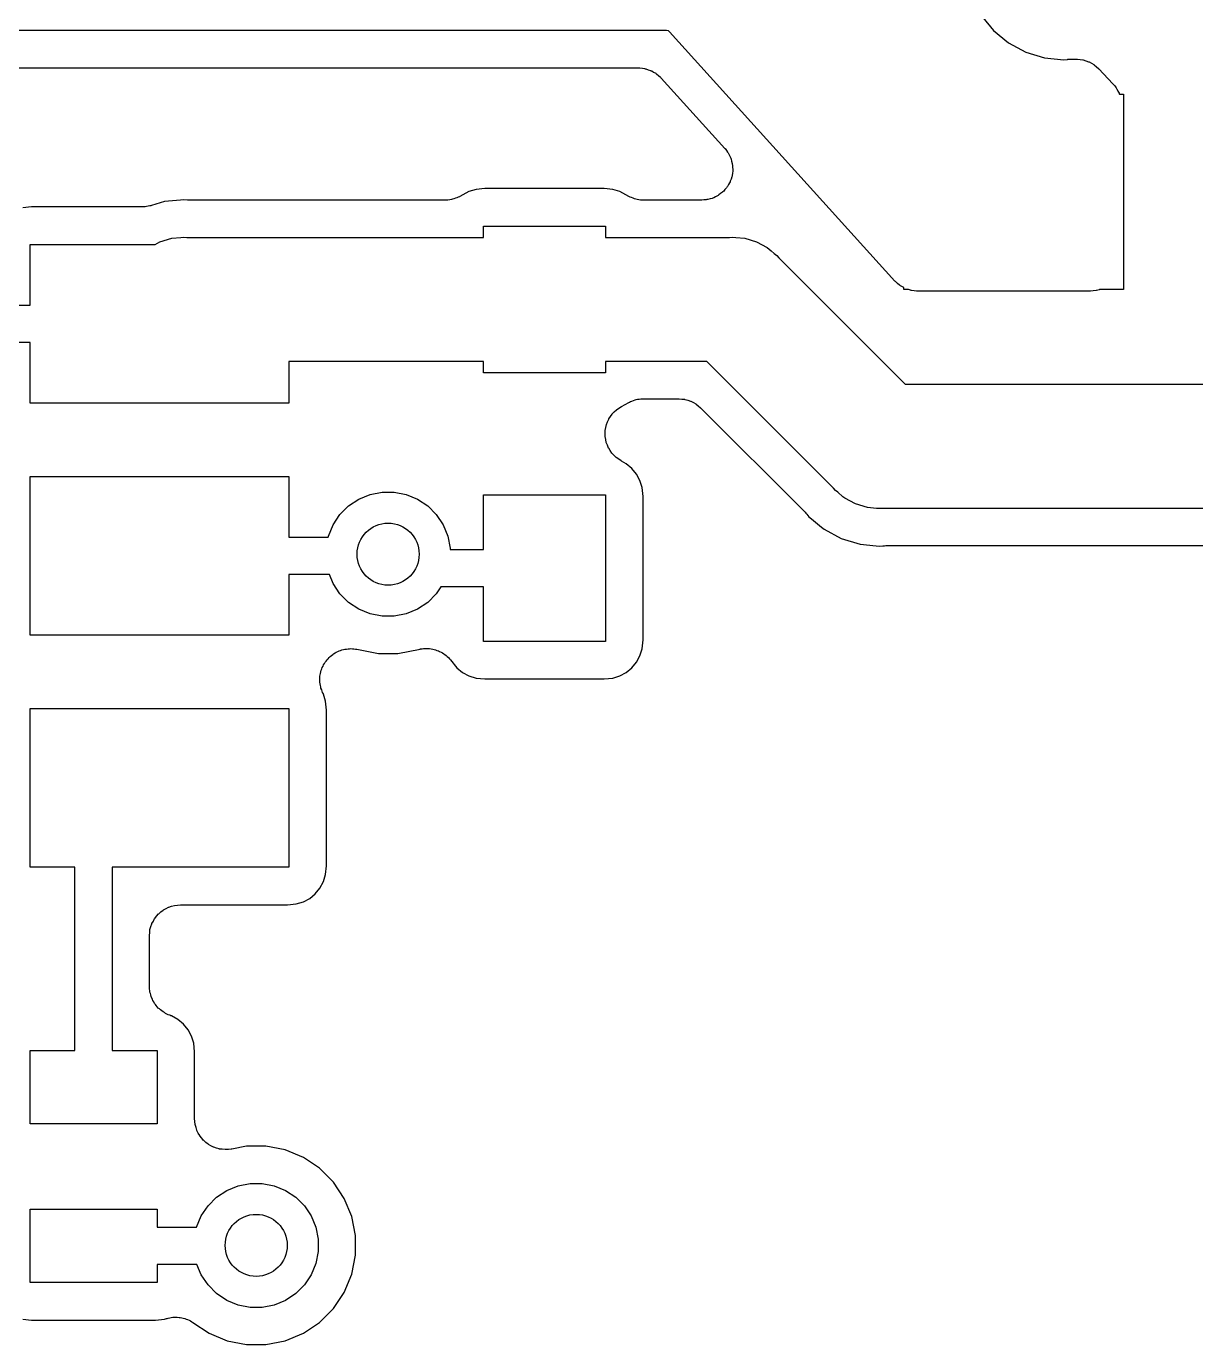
# Model space of a CAD drawing. Extents: x 98.9 to 141.5, y -118.8 to -76.2.
# Drawn here: x 115.51 to 120.3, y -88.06 to -82.66 of the extents above; entities that cross this region are included whole.
import ezdxf

# ---------------------------------------------------------------- set-up
doc = ezdxf.new("R2010")
doc.units = 0
doc.layers.add('BLACK', color=7, linetype='CONTINUOUS')

msp = doc.modelspace()

# ---------------------------------------------------------------- linework, layer by layer
at = {"layer": 'BLACK', "linetype": 'CONTINUOUS'}
for p, q in [((119.43, -82.6232), (119.473, -82.6758)), ((118.135, -82.6766), (104.465, -82.6766)), ((118.143, -82.6776), (118.135, -82.6766)), ((118.147, -82.6812), (118.143, -82.6776)), ((119.07, -83.7016), (118.147, -82.6812)), ((119.473, -82.6758), (119.535, -82.7265)), ((119.535, -82.7265), (119.606, -82.7643)), ((119.606, -82.7643), (119.682, -82.7875)), ((119.682, -82.7875), (119.762, -82.7954)), ((119.762, -82.7954), (119.776, -82.794)), ((119.776, -82.794), (119.778, -82.7938)), ((119.778, -82.7938), (119.783, -82.7939)), ((119.783, -82.7939), (119.788, -82.7934)), ((119.788, -82.7934), (119.813, -82.7934)), ((119.813, -82.7934), (119.814, -82.7934)), ((119.814, -82.7934), (119.816, -82.7935)), ((119.816, -82.7935), (119.817, -82.7935)), ((119.817, -82.7935), (119.828, -82.7949)), ((119.828, -82.7949), (119.839, -82.7962)), ((104.746, -82.829), (118.019, -82.829)), ((118.019, -82.829), (118.021, -82.829)), ((118.021, -82.829), (118.023, -82.8293)), ((118.023, -82.8293), (118.026, -82.8292)), ((118.026, -82.8292), (118.036, -82.8307)), ((118.036, -82.8307), (118.045, -82.8318)), ((118.045, -82.8318), (118.048, -82.8325)), ((118.048, -82.8325), (118.05, -82.8329)), ((118.05, -82.8329), (118.06, -82.8363)), ((118.06, -82.8363), (118.069, -82.8393)), ((118.069, -82.8393), (118.071, -82.8405)), ((118.071, -82.8405), (118.074, -82.8413)), ((118.074, -82.8413), (118.082, -82.8464)), ((118.082, -82.8464), (118.091, -82.8512)), ((119.839, -82.7962), (119.84, -82.7965)), ((119.84, -82.7965), (119.841, -82.7966)), ((119.841, -82.7966), (119.852, -82.8003)), ((119.852, -82.8003), (119.863, -82.8037)), ((119.863, -82.8037), (119.864, -82.8042)), ((119.864, -82.8042), (119.865, -82.8045)), ((119.865, -82.8045), (119.875, -82.8102)), ((119.875, -82.8102), (119.884, -82.8156)), ((119.884, -82.8156), (119.885, -82.8163)), ((119.885, -82.8163), (119.886, -82.8169)), ((119.886, -82.8169), (119.895, -82.8243)), ((119.895, -82.8243), (119.903, -82.8315)), ((119.903, -82.8315), (119.904, -82.8324)), ((119.904, -82.8324), (119.905, -82.8331)), ((119.905, -82.8331), (119.962, -82.8939)), ((118.091, -82.8512), (118.093, -82.8528)), ((118.093, -82.8528), (118.095, -82.8541)), ((118.095, -82.8541), (118.102, -82.8608)), ((118.102, -82.8608), (118.11, -82.8671)), ((118.11, -82.8671), (118.111, -82.8691)), ((118.111, -82.8691), (118.113, -82.8708)), ((118.113, -82.8708), (118.373, -83.1584)), ((119.962, -82.8939), (119.964, -82.8952)), ((119.964, -82.8952), (119.97, -82.9031)), ((119.97, -82.9031), (119.976, -82.9109)), ((119.976, -82.9109), (119.977, -82.913)), ((119.977, -82.913), (119.979, -82.915)), ((119.979, -82.915), (119.983, -82.924)), ((119.983, -82.924), (119.988, -82.9328)), ((119.988, -82.9328), (119.988, -82.9351)), ((119.988, -82.9351), (119.989, -82.937)), ((119.989, -82.937), (120.006, -82.937)), ((120.006, -82.937), (120.006, -83.737)), ((118.373, -83.1584), (118.375, -83.1597)), ((118.375, -83.1597), (118.38, -83.167)), ((118.38, -83.167), (118.385, -83.1741)), ((118.385, -83.1741), (118.387, -83.1771)), ((118.387, -83.1771), (118.389, -83.1798)), ((118.389, -83.1798), (118.393, -83.188)), ((118.393, -83.188), (118.397, -83.196)), ((118.397, -83.196), (118.398, -83.1993)), ((118.398, -83.1993), (118.399, -83.2024)), ((118.399, -83.2024), (118.401, -83.2112)), ((118.401, -83.2112), (118.404, -83.2198)), ((118.404, -83.2198), (118.404, -83.2232)), ((118.404, -83.2232), (118.405, -83.2265)), ((118.405, -83.2265), (118.405, -83.2355)), ((118.402, -83.2757), (118.399, -83.2842)), ((118.403, -83.2724), (118.402, -83.2757)), ((118.404, -83.2691), (118.403, -83.2724)), ((118.405, -83.2602), (118.404, -83.2691)), ((118.405, -83.2355), (118.406, -83.2445)), ((118.406, -83.2513), (118.405, -83.2602)), ((118.406, -83.2445), (118.406, -83.2479)), ((118.406, -83.2479), (118.406, -83.2513)), ((117.326, -83.3355), (117.289, -83.3556)), ((117.355, -83.3268), (117.326, -83.3355)), ((117.391, -83.3232), (117.355, -83.3268)), ((117.879, -83.3232), (117.391, -83.3232)), ((117.915, -83.3268), (117.879, -83.3232)), ((117.944, -83.3355), (117.915, -83.3268)), ((117.981, -83.3556), (117.944, -83.3355)), ((118.369, -83.3337), (118.366, -83.3359)), ((118.374, -83.3268), (118.369, -83.3337)), ((118.381, -83.3201), (118.374, -83.3268)), ((118.382, -83.3172), (118.381, -83.3201)), ((118.385, -83.3146), (118.382, -83.3172)), ((118.389, -83.3067), (118.385, -83.3146)), ((118.393, -83.299), (118.389, -83.3067)), ((118.395, -83.2958), (118.393, -83.299)), ((118.396, -83.2928), (118.395, -83.2958)), ((118.399, -83.2842), (118.396, -83.2928)), ((116.079, -83.3765), (116.026, -83.3928)), ((116.145, -83.37), (116.079, -83.3765)), ((116.159, -83.3686), (116.145, -83.37)), ((116.145, -83.37), (116.145, -83.37)), ((116.173, -83.37), (116.159, -83.3686)), ((116.178, -83.37), (116.173, -83.37)), ((116.183, -83.3706), (116.178, -83.37)), ((116.185, -83.3706), (116.183, -83.3706)), ((117.229, -83.3706), (116.185, -83.3706)), ((117.234, -83.3701), (117.229, -83.3706)), ((117.24, -83.3701), (117.234, -83.3701)), ((117.247, -83.3689), (117.24, -83.3701)), ((117.254, -83.3682), (117.247, -83.3689)), ((117.259, -83.3666), (117.254, -83.3682)), ((117.264, -83.3656), (117.259, -83.3666)), ((117.271, -83.363), (117.264, -83.3656)), ((117.277, -83.361), (117.271, -83.363)), ((117.282, -83.3585), (117.277, -83.361)), ((117.287, -83.3565), (117.282, -83.3585)), ((117.289, -83.3556), (117.287, -83.3564)), ((117.287, -83.3564), (117.287, -83.3564)), ((117.287, -83.3564), (117.287, -83.3565)), ((117.986, -83.3577), (117.981, -83.3556)), ((117.981, -83.3556), (117.981, -83.3556)), ((117.981, -83.3556), (117.981, -83.3556)), ((117.991, -83.3603), (117.986, -83.3577)), ((117.998, -83.3624), (117.991, -83.3603)), ((118.004, -83.3651), (117.998, -83.3624)), ((118.009, -83.3662), (118.004, -83.3651)), ((118.015, -83.3678), (118.009, -83.3662)), ((118.022, -83.3686), (118.015, -83.3678)), ((118.028, -83.37), (118.022, -83.3686)), ((118.034, -83.37), (118.028, -83.37)), ((118.039, -83.3706), (118.034, -83.37)), ((118.041, -83.3706), (118.039, -83.3706)), ((118.279, -83.3706), (118.041, -83.3706)), ((118.288, -83.3697), (118.279, -83.3706)), ((118.297, -83.3693), (118.288, -83.3697)), ((118.3, -83.3685), (118.297, -83.3693)), ((118.304, -83.3682), (118.3, -83.3685)), ((118.313, -83.3656), (118.304, -83.3682)), ((118.321, -83.3634), (118.313, -83.3656)), ((118.324, -83.362), (118.321, -83.3634)), ((118.328, -83.361), (118.324, -83.362)), ((118.336, -83.3568), (118.328, -83.361)), ((118.344, -83.353), (118.336, -83.3568)), ((118.346, -83.351), (118.344, -83.353)), ((118.349, -83.3494), (118.346, -83.351)), ((118.356, -83.3437), (118.349, -83.3494)), ((118.364, -83.3384), (118.356, -83.3437)), ((118.366, -83.3359), (118.364, -83.3384)), ((115.535, -83.3982), (115.499, -83.4018)), ((115.989, -83.3982), (115.535, -83.3982)), ((115.994, -83.3977), (115.989, -83.3982)), ((116, -83.3978), (115.994, -83.3977)), ((116.006, -83.3965), (116, -83.3978)), ((116.013, -83.3958), (116.006, -83.3965)), ((116.019, -83.3943), (116.013, -83.3958)), ((116.024, -83.3933), (116.019, -83.3943)), ((116.026, -83.3928), (116.024, -83.3933)), ((117.385, -83.523), (117.385, -83.477)), ((117.385, -83.477), (117.885, -83.477)), ((117.885, -83.477), (117.885, -83.523)), ((116.041, -83.552), (116.061, -83.5412)), ((116.061, -83.5412), (116.109, -83.5267)), ((116.109, -83.5267), (116.147, -83.523)), ((116.147, -83.523), (116.159, -83.5218)), ((116.147, -83.523), (116.147, -83.523)), ((116.159, -83.5218), (116.171, -83.523)), ((116.171, -83.523), (117.385, -83.523)), ((117.885, -83.523), (118.393, -83.523)), ((118.393, -83.523), (118.405, -83.5218)), ((118.405, -83.5218), (118.418, -83.523)), ((118.418, -83.523), (118.418, -83.523)), ((118.418, -83.523), (118.455, -83.5267)), ((118.455, -83.5267), (118.503, -83.5412)), ((118.503, -83.5412), (118.547, -83.5648)), ((115.529, -83.8008), (115.529, -83.552)), ((115.529, -83.552), (116.041, -83.552)), ((118.547, -83.5648), (118.563, -83.5779)), ((118.563, -83.5779), (118.576, -83.5886)), ((118.576, -83.5886), (118.576, -83.5886)), ((118.576, -83.5886), (118.586, -83.5965)), ((118.586, -83.5965), (118.594, -83.6062)), ((118.594, -83.6062), (119.112, -84.1244)), ((119.072, -83.7033), (119.07, -83.7016)), ((119.074, -83.7053), (119.072, -83.7033)), ((119.081, -83.7116), (119.074, -83.7053)), ((119.089, -83.7183), (119.081, -83.7116)), ((119.091, -83.7196), (119.089, -83.7183)), ((119.093, -83.7212), (119.091, -83.7196)), ((119.101, -83.726), (119.093, -83.7212)), ((119.106, -83.7287), (119.101, -83.726)), ((119.106, -83.737), (119.106, -83.7287)), ((119.126, -83.737), (119.106, -83.737)), ((119.133, -83.7395), (119.126, -83.737)), ((119.136, -83.7399), (119.133, -83.7395)), ((119.138, -83.7406), (119.136, -83.7399)), ((119.148, -83.7417), (119.138, -83.7406)), ((119.158, -83.7432), (119.148, -83.7417)), ((119.16, -83.7431), (119.158, -83.7432)), ((119.163, -83.7434), (119.16, -83.7431)), ((119.165, -83.7434), (119.163, -83.7434)), ((119.87, -83.7434), (119.165, -83.7434)), ((119.882, -83.7422), (119.87, -83.7434)), ((119.894, -83.7411), (119.882, -83.7422)), ((119.895, -83.741), (119.894, -83.741)), ((119.894, -83.741), (119.894, -83.7411)), ((119.906, -83.7375), (119.895, -83.741)), ((119.908, -83.737), (119.906, -83.7375)), ((120.006, -83.737), (119.908, -83.737)), ((115.38, -83.8008), (115.529, -83.8008)), ((115.529, -83.9532), (115.408, -83.9532)), ((115.529, -84.202), (115.529, -83.9532)), ((117.385, -84.031), (116.589, -84.031)), ((116.589, -84.031), (116.589, -84.202)), ((117.385, -84.077), (117.385, -84.031)), ((118.3, -84.031), (117.885, -84.031)), ((117.885, -84.031), (117.885, -84.077)), ((118.818, -84.5492), (118.3, -84.031)), ((117.885, -84.077), (117.385, -84.077)), ((119.112, -84.1244), (121.106, -84.1244)), ((117.95, -84.215), (117.981, -84.1984)), ((117.981, -84.1984), (117.983, -84.1976)), ((117.983, -84.1975), (117.988, -84.1955)), ((117.983, -84.1976), (117.983, -84.1975)), ((117.983, -84.1976), (117.983, -84.1976)), ((117.988, -84.1955), (117.993, -84.193)), ((117.993, -84.193), (117.999, -84.191)), ((117.999, -84.191), (118.006, -84.1884)), ((118.006, -84.1884), (118.011, -84.1874)), ((118.011, -84.1874), (118.016, -84.1858)), ((118.016, -84.1858), (118.023, -84.1851)), ((118.023, -84.1851), (118.03, -84.1839)), ((118.03, -84.1839), (118.036, -84.1839)), ((118.036, -84.1839), (118.041, -84.1834)), ((118.041, -84.1834), (118.184, -84.1834)), ((118.184, -84.1834), (118.185, -84.1834)), ((118.185, -84.1834), (118.185, -84.1834)), ((118.185, -84.1834), (118.185, -84.1834)), ((118.185, -84.1834), (118.186, -84.1834)), ((118.186, -84.1834), (118.198, -84.1847)), ((118.198, -84.1847), (118.209, -84.1859)), ((118.209, -84.1859), (118.21, -84.1861)), ((118.21, -84.1861), (118.211, -84.1862)), ((118.211, -84.1862), (118.222, -84.1897)), ((118.222, -84.1897), (118.233, -84.1932)), ((118.233, -84.1932), (118.234, -84.1935)), ((118.234, -84.1935), (118.234, -84.1937)), ((118.234, -84.1937), (118.245, -84.1993)), ((118.245, -84.1993), (118.255, -84.2049)), ((116.589, -84.202), (115.529, -84.202)), ((117.905, -84.2563), (117.912, -84.2463)), ((117.912, -84.2458), (117.921, -84.2373)), ((117.912, -84.2461), (117.912, -84.2458)), ((117.912, -84.2463), (117.912, -84.2461)), ((117.921, -84.2373), (117.93, -84.2288)), ((117.93, -84.2284), (117.94, -84.2217)), ((117.93, -84.2286), (117.93, -84.2284)), ((117.93, -84.2288), (117.93, -84.2286)), ((117.94, -84.2217), (117.95, -84.215)), ((118.255, -84.2049), (118.255, -84.2053)), ((118.255, -84.2053), (118.256, -84.2056)), ((118.256, -84.2056), (118.265, -84.2132)), ((118.265, -84.2132), (118.274, -84.2206)), ((118.274, -84.2206), (118.701, -84.6472)), ((117.884, -84.3134), (117.886, -84.3017)), ((117.886, -84.3017), (117.889, -84.2897)), ((117.889, -84.2892), (117.893, -84.278)), ((117.889, -84.2895), (117.889, -84.2892)), ((117.889, -84.2897), (117.889, -84.2895)), ((117.893, -84.278), (117.898, -84.2668)), ((117.898, -84.2664), (117.905, -84.2563)), ((117.898, -84.2666), (117.898, -84.2664)), ((117.898, -84.2668), (117.898, -84.2666)), ((117.883, -84.3382), (117.884, -84.3262)), ((117.884, -84.3385), (117.883, -84.3382)), ((117.884, -84.3137), (117.884, -84.3134)), ((117.884, -84.314), (117.884, -84.3137)), ((117.884, -84.3262), (117.884, -84.314)), ((117.884, -84.3388), (117.884, -84.3385)), ((117.886, -84.3507), (117.884, -84.3388)), ((117.888, -84.3626), (117.886, -84.3507)), ((117.888, -84.3629), (117.888, -84.3626)), ((117.888, -84.3631), (117.888, -84.3629)), ((117.893, -84.3743), (117.888, -84.3631)), ((117.897, -84.3856), (117.893, -84.3743)), ((117.897, -84.3858), (117.897, -84.3856)), ((117.898, -84.3861), (117.897, -84.3858)), ((117.904, -84.3962), (117.898, -84.3861)), ((117.911, -84.4064), (117.904, -84.3962)), ((117.911, -84.4066), (117.911, -84.4064)), ((117.911, -84.4068), (117.911, -84.4066)), ((117.92, -84.4154), (117.911, -84.4068)), ((117.928, -84.4241), (117.92, -84.4154)), ((117.928, -84.4243), (117.928, -84.4241)), ((117.929, -84.4245), (117.928, -84.4243)), ((117.939, -84.4312), (117.929, -84.4245)), ((117.949, -84.4382), (117.939, -84.4312)), ((117.949, -84.4384), (117.949, -84.4382)), ((117.95, -84.439), (117.949, -84.4384)), ((117.949, -84.4384), (117.949, -84.4384)), ((117.949, -84.4384), (117.949, -84.4384)), ((117.97, -84.4497), (117.95, -84.439)), ((117.993, -84.4687), (117.97, -84.4497)), ((118.012, -84.4919), (117.993, -84.4687)), ((115.529, -85.152), (115.529, -84.502)), ((115.529, -84.502), (116.589, -84.502)), ((116.589, -84.502), (116.589, -84.7508)), ((118.026, -84.5184), (118.012, -84.4919)), ((118.035, -84.5471), (118.026, -84.5184)), ((116.875, -84.5949), (116.921, -84.5758)), ((116.921, -84.5758), (116.97, -84.566)), ((116.97, -84.566), (117.02, -84.566)), ((117.02, -84.566), (117.069, -84.5758)), ((117.069, -84.5758), (117.115, -84.5949)), ((117.385, -84.8008), (117.385, -84.577)), ((117.385, -84.577), (117.885, -84.577)), ((117.885, -84.577), (117.885, -85.177)), ((118.039, -84.5832), (118.035, -84.5471)), ((118.826, -84.5589), (118.818, -84.5492)), ((118.836, -84.5668), (118.826, -84.5589)), ((118.857, -84.5846), (118.836, -84.5668)), ((118.836, -84.5668), (118.836, -84.5668)), ((116.798, -84.6581), (116.833, -84.6227)), ((116.833, -84.6227), (116.875, -84.5949)), ((117.115, -84.5949), (117.157, -84.6227)), ((117.157, -84.6227), (117.192, -84.6581)), ((118.039, -85.1708), (118.039, -84.5832)), ((118.865, -84.5906), (118.857, -84.5846)), ((118.909, -84.6142), (118.865, -84.5906)), ((118.957, -84.6287), (118.909, -84.6142)), ((118.994, -84.6324), (118.957, -84.6287)), ((116.77, -84.6997), (116.798, -84.6581)), ((117.192, -84.6581), (117.22, -84.6997)), ((118.701, -84.6472), (118.702, -84.6485)), ((118.702, -84.6485), (118.705, -84.6527)), ((118.705, -84.6527), (118.709, -84.6565)), ((118.709, -84.6565), (118.718, -84.6672)), ((118.718, -84.6672), (118.729, -84.6759)), ((118.729, -84.6759), (118.729, -84.6759)), ((118.729, -84.6759), (118.769, -84.7091)), ((119.007, -84.6336), (118.994, -84.6324)), ((118.994, -84.6324), (118.994, -84.6324)), ((119.019, -84.6324), (119.007, -84.6336)), ((121.106, -84.6324), (119.019, -84.6324)), ((116.751, -84.7459), (116.77, -84.6997)), ((117.22, -84.6997), (117.239, -84.7459)), ((118.769, -84.7091), (118.769, -84.7091)), ((118.769, -84.7091), (118.78, -84.7179)), ((118.78, -84.7179), (118.85, -84.7557)), ((116.589, -84.7508), (116.75, -84.7508)), ((116.75, -84.7508), (116.751, -84.7459)), ((117.239, -84.7459), (117.249, -84.795)), ((118.85, -84.7557), (118.927, -84.7789)), ((118.927, -84.7789), (118.993, -84.7854)), ((118.993, -84.7854), (118.993, -84.7854)), ((118.993, -84.7854), (119.007, -84.7868)), ((119.007, -84.7868), (119.02, -84.7854)), ((119.02, -84.7854), (119.022, -84.7852)), ((119.022, -84.7852), (119.027, -84.7853)), ((119.027, -84.7853), (119.033, -84.7848)), ((119.033, -84.7848), (120.939, -84.7848)), ((117.249, -84.795), (117.249, -84.8008)), ((117.249, -84.8008), (117.385, -84.8008)), ((116.755, -84.9032), (116.589, -84.9032)), ((116.589, -84.9032), (116.589, -85.152)), ((116.77, -84.9403), (116.755, -84.9032)), ((116.798, -84.9819), (116.77, -84.9403)), ((117.211, -84.9532), (117.192, -84.9819)), ((117.385, -84.9532), (117.211, -84.9532)), ((117.385, -85.177), (117.385, -84.9532)), ((116.833, -85.0173), (116.798, -84.9819)), ((117.192, -84.9819), (117.157, -85.0173)), ((116.875, -85.0451), (116.833, -85.0173)), ((116.921, -85.0642), (116.875, -85.0451)), ((117.115, -85.0451), (117.069, -85.0642)), ((117.157, -85.0173), (117.115, -85.0451)), ((116.97, -85.074), (116.921, -85.0642)), ((117.02, -85.074), (116.97, -85.074)), ((117.069, -85.0642), (117.02, -85.074)), ((116.589, -85.152), (115.529, -85.152)), ((118.035, -85.2069), (118.039, -85.1708)), ((116.772, -85.2277), (116.778, -85.2246)), ((116.778, -85.2246), (116.783, -85.2211)), ((116.783, -85.2211), (116.789, -85.2188)), ((116.789, -85.2188), (116.794, -85.2161)), ((116.794, -85.2161), (116.8, -85.2142)), ((116.8, -85.2142), (116.806, -85.2118)), ((116.806, -85.2118), (116.812, -85.2106)), ((116.812, -85.2106), (116.818, -85.2089)), ((116.818, -85.2089), (116.824, -85.2083)), ((116.824, -85.2083), (116.831, -85.2071)), ((116.831, -85.2071), (116.837, -85.2071)), ((116.837, -85.2071), (116.843, -85.2065)), ((116.843, -85.2065), (116.849, -85.2071)), ((116.849, -85.2071), (116.855, -85.2072)), ((116.855, -85.2072), (116.861, -85.2084)), ((116.861, -85.2084), (116.867, -85.209)), ((116.867, -85.209), (116.955, -85.2264)), ((117.035, -85.2264), (117.126, -85.2083)), ((117.126, -85.2082), (117.128, -85.2077)), ((117.126, -85.2083), (117.126, -85.2082)), ((117.128, -85.2077), (117.134, -85.2072)), ((117.134, -85.2072), (117.14, -85.2061)), ((117.14, -85.2061), (117.146, -85.2062)), ((117.146, -85.2062), (117.153, -85.2056)), ((117.153, -85.2056), (117.159, -85.2062)), ((117.159, -85.2062), (117.164, -85.2063)), ((117.164, -85.2063), (117.171, -85.2076)), ((117.171, -85.2076), (117.178, -85.2083)), ((117.178, -85.2083), (117.183, -85.21)), ((117.183, -85.21), (117.189, -85.2112)), ((117.189, -85.2112), (117.195, -85.2138)), ((117.195, -85.2138), (117.201, -85.2157)), ((117.201, -85.2157), (117.206, -85.2185)), ((117.206, -85.2185), (117.212, -85.2207)), ((117.212, -85.2207), (117.217, -85.2245)), ((117.217, -85.2245), (117.223, -85.2276)), ((117.885, -85.177), (117.385, -85.177)), ((118.026, -85.2356), (118.035, -85.2069)), ((116.725, -85.2842), (116.729, -85.2785)), ((116.729, -85.2785), (116.731, -85.2726)), ((116.731, -85.2726), (116.734, -85.2676)), ((116.734, -85.2676), (116.737, -85.2624)), ((116.737, -85.2624), (116.741, -85.2574)), ((116.741, -85.2574), (116.745, -85.2521)), ((116.745, -85.2521), (116.749, -85.2479)), ((116.749, -85.2479), (116.753, -85.2433)), ((116.753, -85.2433), (116.758, -85.2392)), ((116.758, -85.2392), (116.763, -85.2347)), ((116.763, -85.2347), (116.768, -85.2314)), ((116.768, -85.2314), (116.772, -85.2277)), ((116.955, -85.2264), (117.035, -85.2264)), ((117.223, -85.2276), (117.227, -85.2313)), ((117.227, -85.2313), (117.232, -85.2346)), ((117.232, -85.2346), (117.237, -85.2393)), ((117.237, -85.2393), (117.242, -85.2435)), ((117.242, -85.2435), (117.246, -85.248)), ((117.246, -85.248), (117.25, -85.2521)), ((117.25, -85.2521), (117.25, -85.2528)), ((117.25, -85.2528), (117.277, -85.2853)), ((117.993, -85.2853), (118.012, -85.2621)), ((118.012, -85.2621), (118.026, -85.2356)), ((116.715, -85.3325), (116.716, -85.3261)), ((116.716, -85.3385), (116.715, -85.3325)), ((116.716, -85.3196), (116.717, -85.3138)), ((116.716, -85.3261), (116.716, -85.3196)), ((116.717, -85.3138), (116.718, -85.3079)), ((116.718, -85.3079), (116.72, -85.3017)), ((116.72, -85.3017), (116.721, -85.2954)), ((116.721, -85.2954), (116.724, -85.2899)), ((116.724, -85.2899), (116.725, -85.2842)), ((117.277, -85.2853), (117.3, -85.3043)), ((117.3, -85.3043), (117.326, -85.3185)), ((117.326, -85.3185), (117.355, -85.3272)), ((117.355, -85.3272), (117.391, -85.3308)), ((117.391, -85.3308), (117.879, -85.3308)), ((117.879, -85.3308), (117.915, -85.3272)), ((117.915, -85.3272), (117.944, -85.3185)), ((117.944, -85.3185), (117.97, -85.3043)), ((117.97, -85.3043), (117.993, -85.2853)), ((116.716, -85.3444), (116.716, -85.3385)), ((116.717, -85.3508), (116.716, -85.3444)), ((116.718, -85.3572), (116.717, -85.3508)), ((116.719, -85.3629), (116.718, -85.3572)), ((116.72, -85.3688), (116.719, -85.3629)), ((116.723, -85.3748), (116.72, -85.3688)), ((116.725, -85.381), (116.723, -85.3748)), ((116.727, -85.3863), (116.725, -85.381)), ((116.73, -85.3918), (116.727, -85.3863)), ((116.73, -85.3934), (116.73, -85.3918)), ((116.739, -85.4221), (116.73, -85.3934)), ((116.73, -85.3934), (116.73, -85.3934)), ((116.743, -85.4582), (116.739, -85.4221)), ((115.529, -86.102), (115.529, -85.452)), ((115.529, -85.452), (116.589, -85.452)), ((116.589, -85.452), (116.589, -86.102)), ((116.743, -86.0958), (116.743, -85.4582)), ((115.713, -86.102), (115.529, -86.102)), ((115.713, -86.852), (115.713, -86.102)), ((116.589, -86.102), (115.865, -86.102)), ((115.865, -86.102), (115.865, -86.852)), ((116.73, -86.1606), (116.739, -86.1319)), ((116.739, -86.1319), (116.743, -86.0958)), ((116.697, -86.2103), (116.716, -86.1871)), ((116.716, -86.1871), (116.73, -86.1606)), ((116.619, -86.2522), (116.648, -86.2435)), ((116.648, -86.2435), (116.674, -86.2293)), ((116.674, -86.2293), (116.697, -86.2103)), ((116.04, -86.311), (116.047, -86.3018)), ((116.047, -86.3018), (116.055, -86.2926)), ((116.055, -86.2924), (116.056, -86.292)), ((116.055, -86.2926), (116.055, -86.2924)), ((116.056, -86.292), (116.065, -86.2845)), ((116.065, -86.2845), (116.074, -86.277)), ((116.074, -86.277), (116.075, -86.2768)), ((116.075, -86.2765), (116.086, -86.2709)), ((116.075, -86.2768), (116.075, -86.2765)), ((116.086, -86.2709), (116.096, -86.2653)), ((116.096, -86.2653), (116.097, -86.2652)), ((116.097, -86.265), (116.108, -86.2616)), ((116.097, -86.2652), (116.097, -86.265)), ((116.108, -86.2616), (116.12, -86.2582)), ((116.12, -86.2581), (116.121, -86.258)), ((116.12, -86.2582), (116.12, -86.2581)), ((116.121, -86.258), (116.133, -86.2569)), ((116.133, -86.2569), (116.145, -86.2558)), ((116.145, -86.2558), (116.583, -86.2558)), ((116.583, -86.2558), (116.619, -86.2522)), ((116.019, -86.3691), (116.02, -86.3572)), ((116.02, -86.3563), (116.024, -86.3449)), ((116.02, -86.3568), (116.02, -86.3563)), ((116.02, -86.3572), (116.02, -86.3568)), ((116.024, -86.3449), (116.028, -86.3335)), ((116.028, -86.3327), (116.034, -86.3223)), ((116.028, -86.3331), (116.028, -86.3327)), ((116.028, -86.3335), (116.028, -86.3331)), ((116.034, -86.3223), (116.039, -86.3117)), ((116.039, -86.3117), (116.04, -86.3114)), ((116.04, -86.3114), (116.04, -86.311)), ((116.018, -86.381), (116.019, -86.3691)), ((116.018, -86.3818), (116.018, -86.381)), ((116.018, -86.3819), (116.018, -86.3818)), ((116.018, -86.3828), (116.018, -86.3819)), ((116.018, -86.3819), (116.018, -86.3819)), ((116.018, -86.589), (116.018, -86.3828)), ((116.018, -86.5947), (116.018, -86.589)), ((116.018, -86.6004), (116.018, -86.5947)), ((116.019, -86.607), (116.018, -86.6004)), ((116.02, -86.6137), (116.019, -86.607)), ((116.022, -86.6191), (116.02, -86.6137)), ((116.023, -86.6247), (116.022, -86.6191)), ((116.025, -86.631), (116.023, -86.6247)), ((116.027, -86.6374), (116.025, -86.631)), ((116.03, -86.6424), (116.027, -86.6374)), ((116.032, -86.6477), (116.03, -86.6424)), ((116.036, -86.6534), (116.032, -86.6477)), ((116.039, -86.6593), (116.036, -86.6534)), ((116.042, -86.6637), (116.039, -86.6593)), ((116.046, -86.6685), (116.042, -86.6637)), ((116.05, -86.6733), (116.046, -86.6685)), ((116.054, -86.6785), (116.05, -86.6733)), ((116.059, -86.6821), (116.054, -86.6785)), ((116.063, -86.6862), (116.059, -86.6821)), ((116.068, -86.69), (116.063, -86.6862)), ((116.074, -86.6943), (116.068, -86.69)), ((116.079, -86.697), (116.074, -86.6943)), ((116.083, -86.7002), (116.079, -86.697)), ((116.089, -86.7029), (116.083, -86.7002)), ((116.095, -86.7061), (116.089, -86.7029)), ((116.101, -86.7078), (116.095, -86.7061)), ((116.106, -86.71), (116.101, -86.7078)), ((116.108, -86.7105), (116.106, -86.71)), ((116.134, -86.7247), (116.108, -86.7105)), ((116.157, -86.7437), (116.134, -86.7247)), ((116.176, -86.7669), (116.157, -86.7437)), ((116.19, -86.7934), (116.176, -86.7669)), ((116.199, -86.8221), (116.19, -86.7934)), ((116.203, -86.8582), (116.199, -86.8221)), ((115.529, -87.152), (115.529, -86.852)), ((115.529, -86.852), (115.713, -86.852)), ((115.865, -86.852), (116.049, -86.852)), ((116.049, -86.852), (116.049, -87.152)), ((116.203, -87.1311), (116.203, -86.8582)), ((116.049, -87.152), (115.529, -87.152)), ((116.204, -87.1429), (116.203, -87.1311)), ((116.205, -87.155), (116.204, -87.1429)), ((116.205, -87.1553), (116.205, -87.155)), ((116.205, -87.1557), (116.205, -87.1553)), ((116.209, -87.1672), (116.205, -87.1557)), ((116.212, -87.1787), (116.209, -87.1672)), ((116.212, -87.1791), (116.212, -87.1787)), ((116.212, -87.1795), (116.212, -87.1791)), ((116.218, -87.1901), (116.212, -87.1795)), ((116.224, -87.2007), (116.218, -87.1901)), ((116.224, -87.201), (116.224, -87.2007)), ((116.224, -87.2013), (116.224, -87.201)), ((116.232, -87.2107), (116.224, -87.2013)), ((116.239, -87.22), (116.232, -87.2107)), ((116.239, -87.2202), (116.239, -87.22)), ((116.24, -87.2206), (116.239, -87.2202)), ((116.249, -87.2282), (116.24, -87.2206)), ((116.258, -87.2359), (116.249, -87.2282)), ((116.258, -87.2361), (116.258, -87.2359)), ((116.259, -87.2364), (116.258, -87.2361)), ((116.269, -87.2421), (116.259, -87.2364)), ((116.28, -87.2478), (116.269, -87.2421)), ((116.28, -87.248), (116.28, -87.2478)), ((116.281, -87.2481), (116.28, -87.248)), ((116.292, -87.2517), (116.281, -87.2481)), ((116.303, -87.2553), (116.292, -87.2517)), ((116.304, -87.2554), (116.303, -87.2553)), ((116.304, -87.2555), (116.304, -87.2554)), ((116.316, -87.2567), (116.304, -87.2555)), ((116.328, -87.2581), (116.316, -87.2567)), ((116.329, -87.2581), (116.328, -87.258)), ((116.328, -87.258), (116.328, -87.2581)), ((116.341, -87.257), (116.329, -87.2581)), ((116.353, -87.256), (116.341, -87.257)), ((116.354, -87.2558), (116.353, -87.256)), ((116.355, -87.2556), (116.354, -87.2558)), ((116.354, -87.2558), (116.354, -87.2558)), ((116.354, -87.2558), (116.354, -87.2558)), ((116.415, -87.2436), (116.355, -87.2556)), ((116.495, -87.2436), (116.415, -87.2436)), ((116.574, -87.2592), (116.495, -87.2436)), ((116.648, -87.2899), (116.574, -87.2592)), ((116.714, -87.3343), (116.648, -87.2899)), ((116.771, -87.3909), (116.714, -87.3343)), ((116.293, -87.4527), (116.335, -87.4249)), ((116.335, -87.4249), (116.381, -87.4058)), ((116.381, -87.4058), (116.43, -87.396)), ((116.43, -87.396), (116.48, -87.396)), ((116.48, -87.396), (116.529, -87.4058)), ((116.529, -87.4058), (116.575, -87.4249)), ((116.575, -87.4249), (116.617, -87.4527)), ((116.815, -87.4575), (116.771, -87.3909)), ((116.23, -87.5297), (116.258, -87.4881)), ((116.258, -87.4881), (116.293, -87.4527)), ((116.617, -87.4527), (116.652, -87.4881)), ((116.652, -87.4881), (116.68, -87.5297)), ((116.846, -87.5315), (116.815, -87.4575)), ((115.529, -87.802), (115.529, -87.502)), ((115.529, -87.502), (116.049, -87.502)), ((116.049, -87.502), (116.049, -87.5758)), ((116.211, -87.5758), (116.23, -87.5297)), ((116.68, -87.5297), (116.699, -87.5759)), ((116.861, -87.61), (116.846, -87.5315)), ((116.049, -87.5758), (116.211, -87.5758)), ((116.699, -87.5759), (116.709, -87.625)), ((116.709, -87.625), (116.709, -87.675)), ((116.861, -87.69), (116.861, -87.61)), ((116.709, -87.675), (116.699, -87.7241)), ((116.846, -87.7685), (116.861, -87.69)), ((116.212, -87.7282), (116.049, -87.7282)), ((116.049, -87.7282), (116.049, -87.802)), ((116.23, -87.7703), (116.212, -87.7282)), ((116.699, -87.7241), (116.68, -87.7703)), ((116.049, -87.802), (115.529, -87.802)), ((116.258, -87.8119), (116.23, -87.7703)), ((116.293, -87.8473), (116.258, -87.8119)), ((116.652, -87.8119), (116.617, -87.8473)), ((116.68, -87.7703), (116.652, -87.8119)), ((116.815, -87.8425), (116.846, -87.7685)), ((116.335, -87.8751), (116.293, -87.8473)), ((116.617, -87.8473), (116.575, -87.8751)), ((116.771, -87.9091), (116.815, -87.8425)), ((116.381, -87.8942), (116.335, -87.8751)), ((116.43, -87.904), (116.381, -87.8942)), ((116.48, -87.904), (116.43, -87.904)), ((116.529, -87.8942), (116.48, -87.904)), ((116.575, -87.8751), (116.529, -87.8942)), ((116.714, -87.9657), (116.771, -87.9091)), ((115.499, -87.9522), (115.535, -87.9558)), ((115.535, -87.9558), (116.043, -87.9558)), ((116.043, -87.9558), (116.079, -87.9522)), ((116.079, -87.9522), (116.088, -87.9494)), ((116.088, -87.9494), (116.09, -87.9489)), ((116.09, -87.9489), (116.095, -87.9479)), ((116.095, -87.9479), (116.101, -87.9463)), ((116.101, -87.9463), (116.107, -87.9457)), ((116.107, -87.9457), (116.114, -87.9444)), ((116.114, -87.9444), (116.12, -87.9445)), ((116.12, -87.9445), (116.125, -87.9439)), ((116.125, -87.9439), (116.132, -87.9446)), ((116.132, -87.9446), (116.139, -87.9447)), ((116.139, -87.9447), (116.144, -87.9459)), ((116.144, -87.9459), (116.15, -87.9464)), ((116.15, -87.9464), (116.156, -87.9484)), ((116.156, -87.9484), (116.163, -87.9498)), ((116.163, -87.9498), (116.168, -87.952)), ((116.168, -87.952), (116.174, -87.9537)), ((116.174, -87.9537), (116.18, -87.9569)), ((116.18, -87.9569), (116.186, -87.9596)), ((116.186, -87.9596), (116.191, -87.9627)), ((116.191, -87.9627), (116.195, -87.9654)), ((116.195, -87.9654), (116.262, -88.0101)), ((116.648, -88.0101), (116.714, -87.9657)), ((116.262, -88.0101), (116.336, -88.0408)), ((116.574, -88.0408), (116.648, -88.0101)), ((116.336, -88.0408), (116.415, -88.0564)), ((116.415, -88.0564), (116.495, -88.0564)), ((116.495, -88.0564), (116.574, -88.0408))]:
    msp.add_line(p, q, dxfattribs=at)
at = {"layer": 'BLACK'}
for centre in [(116.995, -84.82), (116.455, -87.65)]:
    msp.add_circle(centre, 0.127, dxfattribs=at)

doc.saveas('drawing.dxf')
